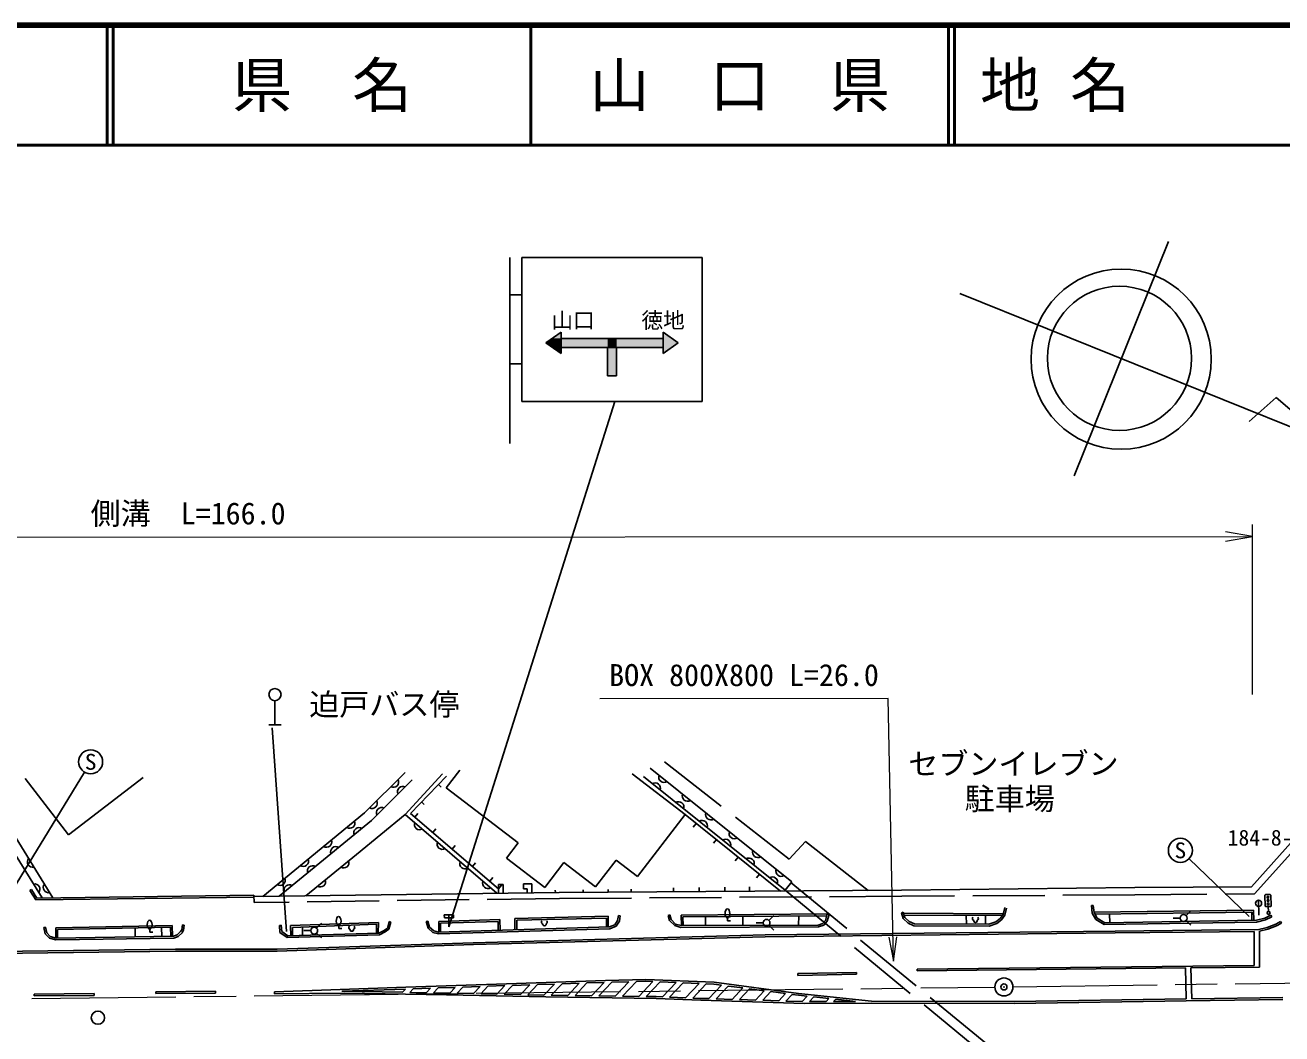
# Model space of a CAD drawing. Units: millimetres, scale not verified. Extents: x 40000 to 680000, y 20000 to 380000.
# Drawn here: x 290910 to 395501, y 296040 to 380000 of the extents above; entities that cross this region are included whole.
import ezdxf
from ezdxf.enums import TextEntityAlignment as Align

# ---------------------------------------------------------------- set-up
doc = ezdxf.new("R2010")
doc.units = ezdxf.units.MM
doc.header["$LTSCALE"] = 1000
doc.header["$PDMODE"] = 32
doc.header["$PDSIZE"] = 500
doc.linetypes.add('CHAIN', pattern=[18.5, 12, -1.5, 3.5, -1.5])
doc.linetypes.add('DASHED', pattern=[7.5, 6, -1.5])
for name, color, linetype, lineweight in [('M-BGD', 7, 'Continuous', 25), ('M-BGD-EXST', 7, 'Continuous', 25), ('M-BMK', 2, 'CHAIN', 13), ('M-BMK-SRVR', 3, 'Continuous', 25), ('M-STR-HTXT', 7, 'Continuous', 13), ('M-STR-STRC', 7, 'Continuous', 25), ('M-TTL', 2, 'Continuous', 140), ('M-TTL-LINE', 7, 'Continuous', 50)]:
    doc.layers.add(name, color=color, linetype=linetype, lineweight=lineweight)
for name, color, linetype in [('M-BMK-HTXT', 7, 'Continuous'), ('M-OTRS', 6, 'Continuous'), ('M-TTL-TXT', 7, 'Continuous')]:
    doc.layers.add(name, color=color, linetype=linetype)
doc.styles.add('ＭＳ ゴシック', font='')
doc.styles.get('ＭＳ ゴシック').set_extended_font_data('MS Gothic')

# ---------------------------------------------------------------- blocks, each defined once
blk = doc.blocks.new('open_arrow')
at = {"color": 0, "linetype": 'Continuous', "lineweight": -2}
blk.add_lwpolyline([(7.5, 1.25), (0, 0), (7.5, -1.25)], dxfattribs=at)

msp = doc.modelspace()

# ---------------------------------------------------------------- hatches: boundary and pattern name
at = {"layer": 'M-STR-STRC'}
for points in [[(334258, 353556), (335508, 354431), (335508, 353931), (335508, 353181), (335508, 352681)], [(335508, 354431), (335508, 353931), (335508, 353181), (335508, 352681), (334258, 353556)], [(334258, 353556), (335508, 354431), (335508, 353931), (335508, 353181), (335508, 352681)], [(334258, 353556), (334794, 353931), (335508, 353931), (335508, 353181), (335508, 352681)], [(335508, 353931), (344008, 353931), (344008, 353181), (340133, 353181), (339383, 353181), (335508, 353181)], [(335508, 353931), (339383, 353931), (339383, 353181), (335508, 353181)], [(335508, 353931), (344008, 353931), (344008, 353181), (340133, 353181), (339383, 353181), (335508, 353181)], [(339383, 353931), (340133, 353931), (340133, 353181), (339383, 353181)], [(340133, 353931), (344008, 353931), (344008, 353181), (340133, 353181)], [(344008, 353931), (344008, 354431), (345258, 353556), (344008, 352681), (344008, 353181)], [(344008, 353931), (344008, 354431), (345258, 353556), (344008, 352681), (344008, 353181)], [(344008, 353931), (344008, 354431), (345258, 353556), (344008, 352681), (344008, 353181)], [(339383, 353181), (340133, 353181), (340133, 350806), (339383, 350806)], [(339383, 353181), (340133, 353181), (340133, 350806), (339383, 350806)], [(339383, 353181), (340133, 353181), (340133, 350806), (339383, 350806)]]:
    msp.add_hatch(color=256, dxfattribs=at).paths.add_polyline_path(points)

# ---------------------------------------------------------------- linework, layer by layer
at = {"layer": 'M-BGD'}
for p, q in [((325946, 316517), (327083, 318000)), ((342925, 318164), (354721, 308693)), ((290918, 317306), (294518, 312615)), ((294518, 312615), (300736, 317387)), ((319165, 314430), (322536, 317787)), ((319735, 313800), (323134, 317186)), ((325632, 317694), (322531, 314285)), ((325973, 317499), (322977, 314388)), ((341426, 317688), (345836, 314308)), ((342362, 317463), (354159, 307993)), ((325306, 316806), (325536, 316585)), ((325946, 316517), (331931, 311929)), ((323897, 315343), (324127, 315122)), ((310698, 307484), (319165, 314430)), ((312057, 307502), (319735, 313800)), ((322531, 314285), (318477, 310966)), ((322531, 314285), (330172, 307740)), ((322977, 314388), (330298, 308117)), ((323330, 314086), (323591, 314390)), ((341869, 309133), (345836, 314308)), ((345836, 314308), (353785, 307927)), ((288972, 312768), (292320, 307353)), ((289634, 313177), (293229, 307365)), ((324842, 312791), (325102, 313095)), ((346520, 313255), (346766, 313562)), ((326445, 311417), (326706, 311722)), ((330964, 310667), (331931, 311929)), ((348204, 311903), (348450, 312210)), ((355851, 312046), (361073, 307974)), ((314259, 307531), (318477, 310966)), ((330964, 310667), (334164, 308214)), ((350009, 310454), (350255, 310761)), ((328129, 309975), (328390, 310280)), ((334164, 308214), (335756, 310290)), ((335756, 310290), (338391, 308270)), ((338391, 308270), (340095, 310493)), ((340095, 310493), (341869, 309133)), ((329573, 308738), (329834, 309042)), ((351788, 309026), (352034, 309333)), ((354159, 307993), (354721, 308693)), ((291300, 307983), (291426, 308064)), ((291809, 307197), (291300, 307983)), ((291890, 307348), (291426, 308064)), ((309951, 307575), (291890, 307348)), ((309951, 307575), (309959, 306974)), ((335364, 307809), (309952, 307474)), ((330298, 308470), (330694, 308470)), ((330299, 307742), (330298, 308470)), ((330298, 308117), (330559, 308421)), ((330694, 308470), (330694, 307747)), ((332393, 308521), (333079, 308521)), ((332393, 308103), (332393, 308521)), ((332684, 308103), (332393, 308103)), ((332684, 307773), (332684, 308103)), ((333079, 308521), (333079, 307778)), ((335035, 307997), (335038, 307804)), ((363858, 307992), (335364, 307809)), ((337353, 308032), (337356, 307821)), ((339443, 308063), (339446, 307835)), ((341340, 308091), (341343, 307847)), ((344876, 308202), (344880, 307870)), ((347000, 308229), (347004, 307884)), ((349141, 308255), (349145, 307897)), ((351197, 308281), (351201, 307914)), ((383265, 308217), (363858, 307992)), ((309953, 307425), (291809, 307197)), ((372298, 305969), (372440, 306549)), ((372437, 305907), (372586, 306514)), ((379653, 306720), (379802, 306736)), ((379653, 306720), (379720, 306095)), ((379802, 306736), (379866, 306142)), ((324293, 305383), (324438, 305422)), ((324438, 305422), (324574, 304919)), ((325335, 305406), (330420, 305546)), ((325338, 304518), (325335, 305406)), ((330420, 305546), (330435, 304668)), ((339432, 305824), (331675, 305649)), ((331675, 305649), (331678, 304705)), ((339284, 305671), (331826, 305502)), ((331826, 305502), (331828, 304709)), ((339294, 304929), (339284, 305671)), ((339443, 304933), (339432, 305824)), ((339988, 305126), (340221, 305472)), ((340088, 305005), (340364, 305417)), ((340221, 305472), (340283, 305897)), ((340283, 305897), (340432, 305875)), ((340364, 305417), (340432, 305875)), ((344417, 305898), (344560, 305943)), ((344417, 305898), (344550, 305467)), ((344550, 305467), (344969, 305048)), ((344560, 305943), (344683, 305547)), ((344683, 305547), (345048, 305181)), ((357667, 306024), (345507, 305925)), ((345507, 305925), (345524, 305048)), ((357628, 305873), (345660, 305776)), ((345660, 305776), (345674, 305048)), ((347523, 305791), (347542, 305057)), ((350641, 305817), (350652, 305071)), ((355282, 305092), (355295, 305854)), ((357301, 305222), (357527, 305484)), ((357387, 305092), (357663, 305412)), ((357527, 305484), (357667, 306024)), ((357663, 305412), (357812, 305986)), ((357667, 306024), (357812, 305986)), ((363852, 306115), (363995, 306158)), ((363852, 306115), (363995, 305635)), ((363995, 306158), (364126, 305718)), ((363995, 305635), (364410, 305262)), ((364018, 306080), (372314, 306036)), ((364063, 305930), (372241, 305887)), ((364126, 305718), (364494, 305389)), ((369231, 305903), (369244, 305171)), ((370831, 305894), (370849, 305163)), ((371708, 305356), (372067, 305630)), ((371778, 305221), (372177, 305526)), ((372067, 305630), (372298, 305969)), ((372177, 305526), (372437, 305907)), ((379720, 306095), (380031, 305560)), ((393146, 306333), (379864, 306156)), ((379866, 306142), (380142, 305668)), ((393000, 306181), (379944, 306007)), ((380031, 305560), (380714, 305135)), ((380142, 305668), (380756, 305286)), ((380756, 305286), (393384, 305496)), ((381186, 305293), (381161, 306024)), ((393015, 305490), (393000, 306181)), ((393165, 305492), (393146, 306333)), ((393384, 305496), (394091, 305674)), ((393403, 305346), (394141, 305532)), ((394091, 305674), (394593, 305906)), ((394141, 305532), (394656, 305770)), ((394593, 305906), (394656, 305770)), ((292453, 304890), (292598, 304928)), ((292453, 304890), (292591, 304376)), ((292591, 304376), (292925, 304009)), ((292598, 304928), (292726, 304450)), ((292726, 304450), (293007, 304142)), ((303159, 305062), (293460, 304868)), ((293460, 304868), (293460, 304019)), ((303013, 304909), (293610, 304721)), ((293610, 304721), (293610, 304012)), ((300064, 304850), (300074, 304117)), ((302257, 304894), (302280, 304152)), ((303036, 304165), (303013, 304909)), ((303186, 304167), (303159, 305062)), ((303562, 304275), (303854, 304557)), ((303642, 304144), (303970, 304461)), ((303854, 304557), (303955, 304710)), ((303955, 304710), (303996, 305113)), ((303970, 304461), (304100, 304658)), ((303996, 305113), (304145, 305098)), ((304100, 304658), (304145, 305098)), ((312072, 305068), (312221, 305081)), ((312072, 305068), (312121, 304483)), ((312121, 304483), (312716, 304050)), ((312221, 305081), (312265, 304564)), ((312265, 304564), (312763, 304202)), ((312763, 304202), (320355, 304424)), ((320305, 305319), (313000, 305047)), ((313000, 305047), (313026, 304209)), ((320155, 305164), (313154, 304903)), ((313154, 304903), (313175, 304214)), ((313988, 304934), (314006, 304238)), ((320152, 304418), (320155, 305164)), ((320302, 304423), (320305, 305319)), ((320355, 304424), (320784, 304651)), ((320395, 304276), (320863, 304524)), ((320784, 304651), (321054, 304850)), ((320863, 304524), (321185, 304760)), ((321054, 304850), (321196, 305384)), ((321185, 304760), (321341, 305345)), ((321196, 305384), (321341, 305345)), ((324293, 305383), (324441, 304837)), ((324441, 304837), (324840, 304473)), ((324574, 304919), (324912, 304611)), ((324840, 304473), (325300, 304367)), ((324912, 304611), (325315, 304517)), ((325300, 304367), (339574, 304787)), ((325315, 304517), (339542, 304936)), ((325486, 305260), (330273, 305392)), ((325488, 304522), (325486, 305260)), ((330273, 305392), (330285, 304664)), ((339542, 304936), (339988, 305126)), ((339574, 304787), (340088, 305005)), ((344969, 305048), (345477, 304898)), ((345048, 305181), (345498, 305048)), ((345477, 304898), (356936, 304949)), ((345498, 305048), (356912, 305099)), ((356912, 305099), (357301, 305222)), ((356936, 304949), (357387, 305092)), ((364410, 305262), (364883, 305044)), ((364494, 305389), (364916, 305193)), ((364883, 305044), (371132, 305012)), ((364916, 305193), (371109, 305162)), ((371109, 305162), (371708, 305356)), ((371132, 305012), (371778, 305221)), ((380714, 305135), (393403, 305346)), ((292925, 304009), (293473, 303860)), ((293007, 304142), (293492, 304010)), ((293473, 303860), (303276, 304019)), ((293492, 304010), (303250, 304168)), ((303250, 304168), (303562, 304275)), ((303276, 304019), (303642, 304144)), ((312716, 304050), (320395, 304276))]:
    msp.add_line(p, q, dxfattribs=at)
at = {"layer": 'M-BGD', "linetype": 'DASHED'}
for p, q in [((344113, 318677), (354489, 310582)), ((354489, 310582), (355851, 312046)), ((354662, 308620), (374746, 292043)), ((354161, 307996), (374237, 291426)), ((383269, 307617), (363863, 307492)), ((335369, 307309), (309959, 306974)), ((363863, 307492), (335369, 307309))]:
    msp.add_line(p, q, dxfattribs=at)
at = {"layer": 'M-BGD'}
msp.add_lwpolyline([(383265, 308217), (392965, 308286), (399951, 316094)], dxfattribs=at)
at = {"layer": 'M-BGD', "linetype": 'DASHED'}
msp.add_lwpolyline([(383269, 307617), (393235, 307688), (400398, 315694)], dxfattribs=at)
at = {"layer": 'M-BGD'}
msp.add_circle((296967, 297385), 550, dxfattribs=at)
for centre, start, end in [((321552, 317004), 243.38186, 26.39741), ((343349, 316492), 339.73445, 122.75), ((344086, 317410), 159.73446, 302.75), ((322347, 316205), 63.38186, 206.39741), ((346036, 315845), 159.73446, 302.75), ((319781, 315239), 243.38186, 26.39741), ((320576, 314441), 63.38186, 206.39741), ((345299, 314927), 339.73445, 122.75), ((347248, 313362), 339.73445, 122.75), ((347985, 314280), 159.73446, 302.75), ((317923, 313591), 237.85535, 20.8709), ((318701, 312771), 57.85535, 200.8709), ((323742, 313468), 157.7125, 300.72805), ((349935, 312715), 159.73446, 302.75), ((315990, 312005), 237.85535, 20.8709), ((325635, 311835), 157.7125, 300.72805), ((349198, 311797), 339.73445, 122.75), ((316768, 311186), 57.85535, 200.8709), ((351147, 310232), 339.73445, 122.75), ((351884, 311150), 159.73446, 302.75), ((291533, 310351), 140.43073, 283.44628), ((314057, 310420), 237.85535, 20.8709), ((314835, 309600), 57.85535, 200.8709), ((317420, 310285), 237.65115, 20.6667), ((327528, 310202), 157.7125, 300.72805), ((353834, 309585), 159.73446, 302.75), ((312124, 308834), 237.85535, 20.8709), ((315481, 308706), 237.65115, 20.6667), ((329421, 308569), 157.7125, 300.72805), ((353097, 308667), 339.73445, 122.75), ((291708, 308078), 320.22406, 103.23961), ((292856, 308230), 140.43073, 283.44628), ((312902, 308015), 57.85535, 200.8709)]:
    msp.add_arc(centre, 439, start, end, dxfattribs=at)
at = {"layer": 'M-BGD-EXST'}
for p, q in [((311701, 323773), (311702, 321755)), ((312206, 321755), (311197, 321755)), ((312650, 304547), (311479, 321501)), ((295841, 317830), (287566, 304263)), ((392788, 305798), (387774, 310622)), ((394084, 307576), (394132, 307628)), ((394120, 306677), (394084, 307576)), ((394132, 307628), (394532, 307643)), ((394532, 307643), (394584, 307595)), ((394584, 307595), (394619, 306697)), ((393573, 305911), (393560, 307160)), ((394172, 306629), (394120, 306677)), ((394571, 306645), (394172, 306629)), ((394387, 306237), (394372, 306637)), ((394619, 306697), (394571, 306645)), ((326172, 305948), (325797, 305944)), ((325797, 305944), (325800, 305694)), ((325800, 305694), (326549, 305702)), ((326547, 305952), (326172, 305948)), ((326183, 304948), (326172, 305948)), ((326549, 305702), (326547, 305952)), ((349365, 305686), (349367, 305436)), ((349367, 305436), (349617, 305439)), ((352816, 305487), (353221, 305892)), ((387041, 305682), (386468, 305682)), ((387530, 305885), (387935, 306290)), ((387530, 305480), (387935, 305075)), ((301277, 304764), (301280, 304514)), ((301280, 304514), (301530, 304517)), ((314681, 304636), (314108, 304636)), ((315170, 304839), (315575, 305244)), ((315170, 304434), (315576, 304029)), ((317004, 305051), (317006, 304801)), ((317006, 304801), (317256, 304804)), ((352327, 305284), (351754, 305283)), ((352816, 305081), (353221, 304677))]:
    msp.add_line(p, q, dxfattribs=at)
for centre, radius in [((311700, 324278), 505), ((296362, 318684), 1000), ((387053, 311315), 1000), ((393563, 306911), 250), ((394341, 307411), 75), ((394352, 307136), 75), ((394363, 306861), 75), ((352613, 305284), 286), ((387327, 305682), 286), ((394392, 306112), 125), ((314968, 304636), 286)]:
    msp.add_circle(centre, radius, dxfattribs=at)
for centre, start, end in [((334020, 305341), 132.02846, 251.75144), ((334220, 305343), 289.46657, 49.18955), ((369893, 305634), 132.02846, 251.75144), ((369995, 305473), 172.74917, 8.46885), ((370093, 305636), 289.46657, 49.18955), ((317993, 304887), 132.02846, 251.75144), ((318095, 304726), 172.74917, 8.46885), ((318193, 304889), 289.46657, 49.18955), ((334122, 305180), 172.74917, 8.46885)]:
    msp.add_arc(centre, 150, start, end, dxfattribs=at)
for centre in [(301273, 305139), (317000, 305426), (349361, 306061)]:
    msp.add_ellipse(centre, major_axis=(-4, 375), ratio=0.533333, dxfattribs=at)
at = {"layer": 'M-BMK'}
for p, q in [((373123, 299952), (406201, 300420)), ((272964, 298759), (371624, 299933))]:
    msp.add_line(p, q, dxfattribs=at)
at = {"layer": 'M-BMK-SRVR'}
msp.add_circle((372373, 299942), 750, dxfattribs=at)
at = {"layer": 'M-OTRS'}
msp.add_point((372373, 299942), dxfattribs=at)
msp.add_point((372373, 299942), dxfattribs=at)
at = {"layer": 'M-STR-HTXT'}
for p, q in [((393058, 324286), (393050, 338437)), ((226906, 337348), (393051, 337437))]:
    msp.add_line(p, q, dxfattribs=at)
msp.add_lwpolyline([(363171, 302099), (362740, 323944), (338740, 323931)], dxfattribs=at)
at = {"layer": 'M-STR-STRC'}
for p, q in [((386065, 361979), (378221, 342499)), ((331258, 360672), (331258, 345172)), ((332258, 360672), (332258, 348672)), ((332258, 360672), (347258, 360672)), ((347258, 360672), (347258, 348672)), ((331258, 357547), (332258, 357547)), ((368692, 357655), (399331, 345318)), ((334258, 353556), (335508, 354431)), ((335508, 352681), (334258, 353556)), ((335508, 354431), (335508, 352681)), ((335508, 353931), (344008, 353931)), ((344008, 352681), (344008, 354431)), ((344008, 354431), (345258, 353556)), ((345258, 353556), (344008, 352681)), ((335508, 353181), (344008, 353181)), ((339383, 353181), (339383, 350806)), ((340133, 353181), (340133, 350806)), ((331258, 351797), (332258, 351797)), ((339383, 350806), (340133, 350806)), ((339979, 348672), (326183, 304948)), ((332258, 348672), (347258, 348672)), ((395023, 348999), (392772, 347014)), ((399331, 345318), (395023, 348999)), ((352509, 304272), (381627, 304600)), ((352512, 304122), (381629, 304450)), ((381627, 304600), (393592, 304721)), ((381629, 304450), (393192, 304567)), ((393192, 304567), (393189, 301737)), ((393592, 304721), (394283, 304907)), ((393642, 304579), (393638, 301592)), ((394329, 304764), (393642, 304579)), ((394283, 304907), (394993, 305175)), ((394329, 304764), (395055, 305038)), ((394993, 305175), (395400, 305389)), ((395055, 305038), (395469, 305256)), ((395400, 305389), (395469, 305256)), ((311886, 303083), (328208, 303625)), ((311889, 302933), (328213, 303475)), ((328208, 303625), (352509, 304272)), ((328213, 303475), (352512, 304122)), ((244370, 302325), (303427, 303077)), ((244372, 302175), (303428, 302927)), ((303427, 303077), (311886, 303083)), ((303428, 302927), (311889, 302933)), ((365144, 301427), (393189, 301737)), ((365144, 301427), (365146, 301277)), ((365146, 301277), (387478, 301524)), ((387478, 301524), (387549, 298950)), ((393638, 301592), (387928, 301529)), ((387928, 301529), (387998, 298956)), ((322596, 299920), (330979, 300207)), ((330979, 300207), (339209, 300477)), ((333544, 300141), (334967, 300188)), ((334967, 300188), (334091, 299265)), ((335607, 300209), (334702, 299256)), ((335607, 300209), (337030, 300256)), ((337030, 300256), (336063, 299238)), ((337670, 300277), (336676, 299230)), ((337670, 300277), (339093, 300323)), ((338037, 299211), (339093, 300323)), ((338650, 299203), (339732, 300342)), ((339209, 300477), (342569, 300574)), ((339732, 300342), (341149, 300383)), ((340011, 299185), (341149, 300383)), ((341787, 300401), (340624, 299177)), ((342568, 300424), (341787, 300401)), ((343162, 300398), (341985, 299159)), ((342568, 300424), (343162, 300398)), ((342569, 300574), (348243, 300330)), ((342598, 299150), (343758, 300372)), ((345083, 300316), (343758, 300372)), ((345083, 300316), (343947, 299119)), ((344545, 299096), (345679, 300290)), ((345679, 300290), (347004, 300233)), ((347004, 300233), (345875, 299045)), ((346474, 299022), (347600, 300207)), ((348230, 300180), (347600, 300207)), ((348230, 300180), (348872, 300096)), ((348243, 300330), (355277, 299401)), ((355226, 301058), (360092, 301159)), ((355226, 301058), (355229, 300908)), ((355229, 300908), (360095, 301009)), ((360092, 301159), (360095, 301009)), ((291650, 299349), (296657, 299387)), ((291650, 299349), (291651, 299199)), ((291651, 299199), (296658, 299237)), ((296657, 299387), (296658, 299237)), ((301797, 299544), (306747, 299586)), ((301797, 299544), (301798, 299394)), ((301798, 299394), (306748, 299436)), ((306747, 299586), (306748, 299436)), ((311655, 299530), (322596, 299920)), ((311655, 299530), (311660, 299381)), ((317462, 299428), (311660, 299381)), ((317279, 299581), (322575, 299770)), ((317279, 299581), (322319, 299499)), ((317462, 299428), (325978, 299290)), ((322319, 299499), (322575, 299770)), ((322930, 299490), (323216, 299792)), ((322930, 299490), (324287, 299468)), ((323216, 299792), (324641, 299840)), ((324641, 299840), (324287, 299468)), ((325283, 299862), (324898, 299458)), ((325981, 299440), (324898, 299458)), ((325283, 299862), (326708, 299911)), ((325978, 299290), (334244, 299112)), ((325981, 299440), (326255, 299434)), ((326708, 299911), (326255, 299434)), ((327349, 299933), (326863, 299421)), ((326863, 299421), (328214, 299392)), ((327349, 299933), (328774, 299982)), ((328214, 299392), (328774, 299982)), ((328822, 299379), (329415, 300004)), ((328822, 299379), (330173, 299350)), ((329415, 300004), (330840, 300052)), ((330840, 300052), (330173, 299350)), ((331480, 300074), (330781, 299337)), ((330781, 299337), (332132, 299308)), ((331480, 300074), (332903, 300120)), ((332132, 299308), (332903, 300120)), ((333544, 300141), (332740, 299295)), ((332740, 299295), (334091, 299265)), ((334702, 299256), (336063, 299238)), ((336676, 299230), (338037, 299211)), ((338650, 299203), (340011, 299185)), ((340624, 299177), (341985, 299159)), ((343433, 299139), (342598, 299150)), ((343433, 299139), (343947, 299119)), ((348872, 300096), (347808, 298975)), ((348410, 298956), (349423, 300023)), ((350648, 299861), (349423, 300023)), ((350648, 299861), (349749, 298914)), ((350351, 298895), (351200, 299788)), ((352425, 299627), (351200, 299788)), ((352425, 299627), (351689, 298852)), ((352291, 298833), (352976, 299554)), ((354201, 299392), (352976, 299554)), ((354201, 299392), (353630, 298791)), ((354232, 298771), (354752, 299319)), ((355260, 299252), (354752, 299319)), ((355260, 299252), (355993, 299174)), ((355277, 299401), (361355, 298755)), ((355993, 299174), (355570, 298729)), ((334244, 299112), (343430, 298989)), ((343430, 298989), (347141, 298846)), ((344545, 299096), (345875, 299045)), ((346474, 299022), (347146, 298996)), ((347141, 298846), (355758, 298573)), ((347146, 298996), (347808, 298975)), ((348410, 298956), (349749, 298914)), ((350351, 298895), (351689, 298852)), ((352291, 298833), (353630, 298791)), ((354232, 298771), (355570, 298729)), ((355758, 298573), (361347, 298605)), ((356187, 298725), (356557, 299114)), ((356187, 298725), (357573, 298733)), ((357809, 298981), (356557, 299114)), ((357809, 298981), (357573, 298733)), ((358197, 298737), (358372, 298921)), ((360009, 298747), (358197, 298737)), ((360009, 298747), (358372, 298921)), ((361347, 298605), (373258, 298581)), ((361355, 298755), (373257, 298731)), ((373257, 298731), (387549, 298950)), ((373258, 298581), (387545, 298800)), ((387545, 298800), (395582, 298909)), ((387998, 298956), (395581, 299059))]:
    msp.add_line(p, q, dxfattribs=at)
for centre, radius in [((382127, 352199), 7500), ((381984, 352267), 6000)]:
    msp.add_circle(centre, radius, dxfattribs=at)
at = {"layer": 'M-TTL'}
msp.add_line((680000, 380000), (40000, 380000), dxfattribs=at)
at = {"layer": 'M-TTL-LINE'}
for p, q in [((297750, 380000), (297750, 370000)), ((298250, 380000), (298250, 370000)), ((333000, 380000), (333000, 370000)), ((367750, 380000), (367750, 370000)), ((368250, 380000), (368250, 370000)), ((40000, 370000), (680000, 370000))]:
    msp.add_line(p, q, dxfattribs=at)

# ---------------------------------------------------------------- block references
at = {"layer": 'M-STR-HTXT'}
for p, xscale, yscale, rotation in [((393051, 337437), 300, 300, 180), ((363171, 302099), 267, 267, 91.1)]:
    msp.add_blockref('open_arrow', p, dxfattribs=dict(at, xscale=xscale, yscale=yscale, rotation=rotation))

# ---------------------------------------------------------------- texts
at = {"layer": 'M-BGD-EXST', "style": 'ＭＳ ゴシック', "width": 1.1}
for p in [(296362, 318684), (387053, 311315)]:
    msp.add_text('S', height=1320, rotation=0.03, dxfattribs=at).set_placement(p, align=Align.MIDDLE_CENTER)
at = {"layer": 'M-BMK-HTXT', "style": 'ＭＳ ゴシック'}
msp.add_text('迫戸バス停', height=1833, rotation=0.03, dxfattribs=at).set_placement((320803, 323465), align=Align.MIDDLE_CENTER)
msp.add_text('セブンイレブン', height=1833, rotation=0.03, dxfattribs=at).set_placement((364411, 317056), align=Align.BOTTOM_LEFT)
msp.add_text('駐車場', height=1833, rotation=0.03, dxfattribs=at).set_placement((369106, 316520), align=Align.TOP_LEFT)
at = {"layer": 'M-BMK-SRVR', "style": 'ＭＳ ゴシック'}
msp.add_text('184-8-0-1', height=1320, rotation=0.03, dxfattribs=at).set_placement((395033, 311315), align=Align.BOTTOM_CENTER)
at = {"layer": 'M-STR-HTXT', "style": 'ＭＳ ゴシック'}
for s, p in [('側溝\u3000L=166.0', (304470, 337890)), ('BOX 800X800 L=26.0', (350739, 324438))]:
    msp.add_text(s, height=1833, rotation=0.03, dxfattribs=at).set_placement(p, align=Align.BOTTOM_CENTER)
at = {"layer": 'M-STR-STRC', "style": 'ＭＳ ゴシック'}
for s, p in [('山口', (336508, 355431)), ('徳地', (344008, 355431))]:
    msp.add_text(s, height=1320, dxfattribs=at).set_placement(p, align=Align.MIDDLE_CENTER)
at = {"layer": 'M-TTL-TXT', "style": 'ＭＳ ゴシック'}
for s, p in [('県\u3000名', (315625, 375000)), ('山\u3000口\u3000県', (350375, 375000))]:
    msp.add_text(s, height=3666, dxfattribs=at).set_placement(p, align=Align.MIDDLE_CENTER)
msp.add_text('地 名', height=3666, dxfattribs=at).set_placement((370380, 375000), align=Align.MIDDLE_LEFT)

doc.saveas('drawing.dxf')
